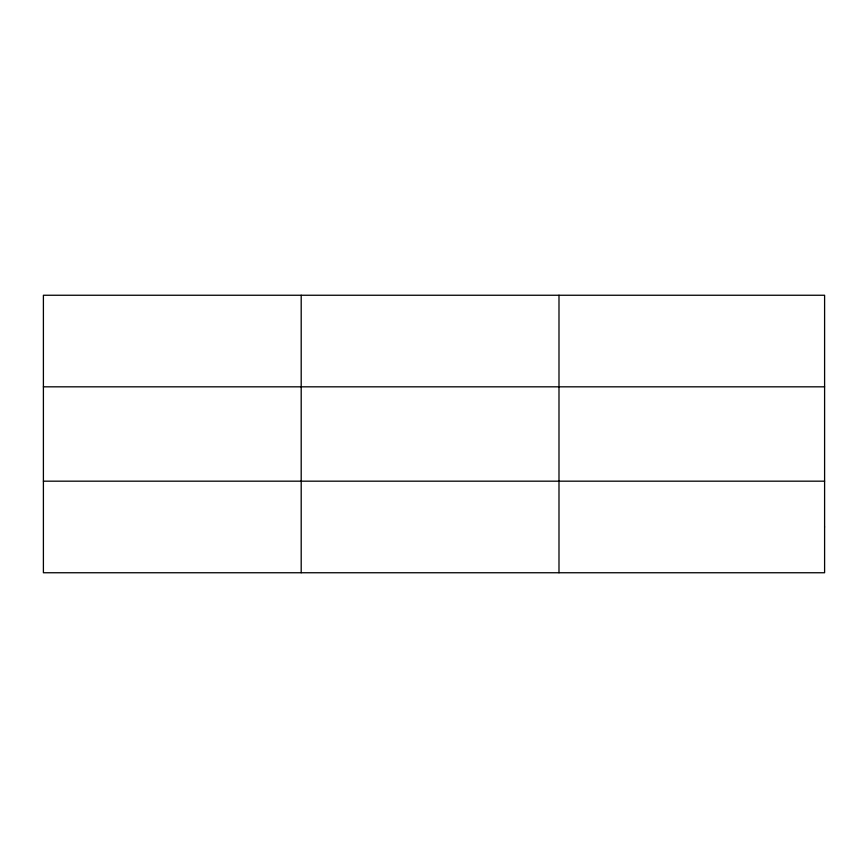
<?xml version="1.0" encoding="UTF-8"?>
<svg xmlns="http://www.w3.org/2000/svg" width="868" height="868" viewBox="0 0 868 868"><rect width="100%" height="100%" fill="white"/><g stroke="black" fill="none" stroke-linecap="round" stroke-linejoin="round"><path stroke-width="1.3" d="M301.196 572.75L301.196 295.25M558.992 572.75L558.992 295.25M43.4 386.824L824.6 386.824M43.4 481.176L824.6 481.176M824.6 526.963L824.6 572.75L43.4 572.75L43.4 295.25L824.6 295.25L824.6 526.963"/></g></svg>
